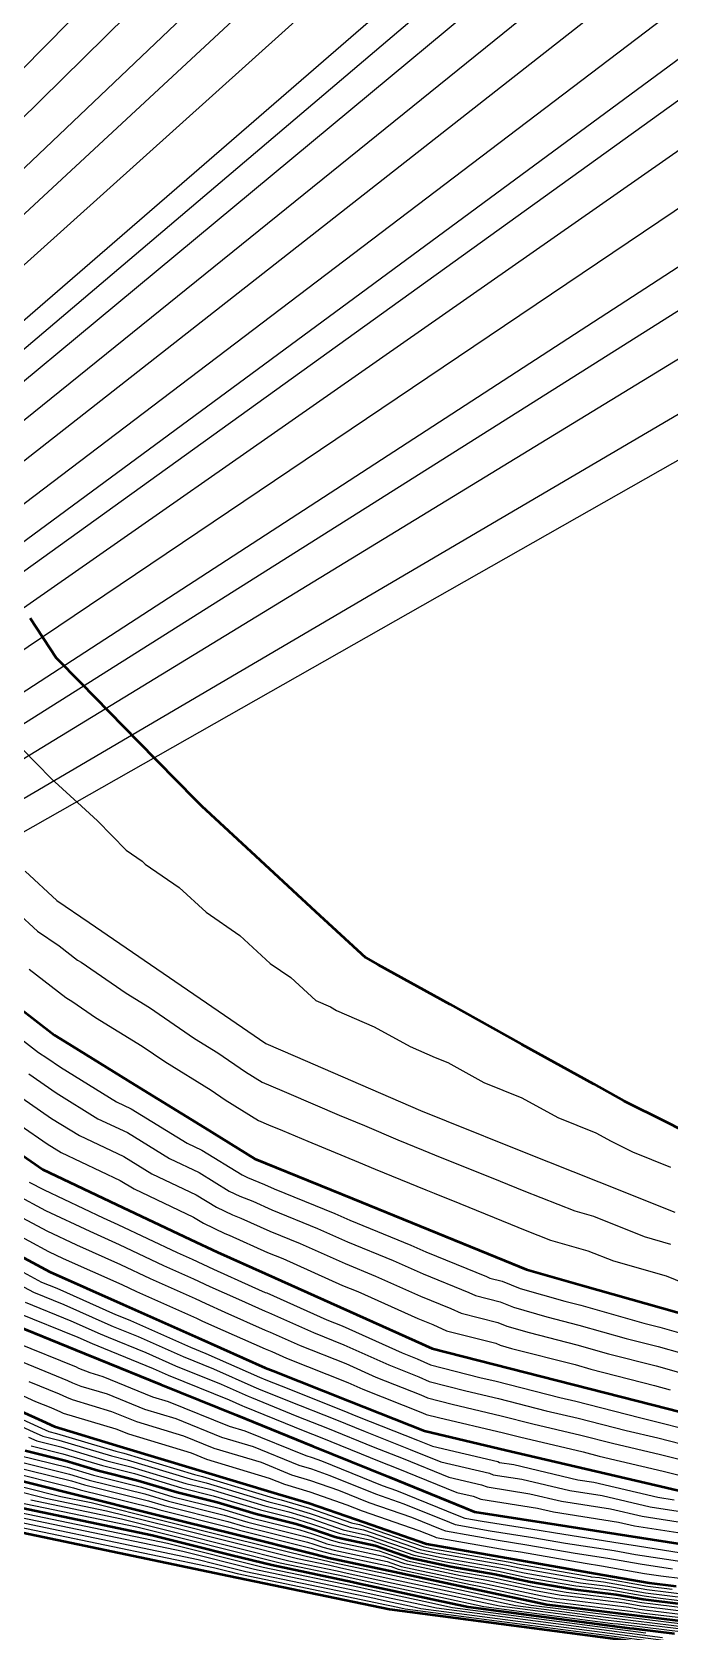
# Model space of a CAD drawing. Header units: metres. Extents: x -0.54 to 4.68, y -1.25 to 3.14.
# Drawn here: x 2.1 to 2.877, y 0.214 to 2.163 of the extents above; entities that cross this region are included whole.
import ezdxf

# ---------------------------------------------------------------- set-up
doc = ezdxf.new("R2010")
doc.units = ezdxf.units.M
doc.linetypes.add('LTYPE230', pattern=[4, 3, -1])
doc.layers.add('LAYER025', color=7, linetype='Continuous', lineweight=25, true_color=0xa35200)
doc.layers.add('LAYER026', color=7, linetype='Continuous', lineweight=50, true_color=0x753b00)
doc.layers.add('LAYER033', color=1, linetype='Continuous', lineweight=20)
doc.layers.add('LAYER047', color=3, linetype='Continuous')
doc.layers.add('LAYER230', color=1, linetype='LTYPE230')
picture_1 = doc.add_image_def('image1.png', size_in_pixel=(605, 509))

msp = doc.modelspace()

# ---------------------------------------------------------------- linework, layer by layer
at = {"layer": 'LAYER025', "color": 34, "linetype": 'Continuous', "lineweight": 25, "true_color": 0xa35200}
for points, elevation in [([(2.0888, 1.2889), (2.1238, 1.2533), (2.1606, 1.2194), (2.1799, 1.2016), (2.2149, 1.1659), (2.2345, 1.1525), (2.2382, 1.1487), (2.2795, 1.1204), (2.3123, 1.0901), (2.3535, 1.0618), (2.3902, 1.0278), (2.4154, 1.0106), (2.4458, 0.9825), (2.4637, 0.9747), (2.4712, 0.9705), (2.517, 0.9506), (2.5608, 0.9264), (2.5912, 0.9132), (2.6068, 0.9069), (2.6505, 0.8827), (2.697, 0.8641), (2.7407, 0.8399), (2.7871, 0.8213), (2.8057, 0.8111), (2.8314, 0.7981), (2.8778, 0.7795)], 6), ([(2.092, 1.1401), (2.1305, 1.1045), (2.1698, 1.0776), (2.2522, 1.0211), (2.3347, 0.9646), (2.3851, 0.9301), (2.4208, 0.9145), (2.5125, 0.8747), (2.5733, 0.8483), (2.6046, 0.8358), (2.6975, 0.7987), (2.7904, 0.7617), (2.8833, 0.7246)], 7), ([(2.0814, 1.0908), (2.1071, 1.0671), (2.1333, 1.0492), (2.1557, 1.0319), (2.16, 1.0292), (2.215, 0.9915), (2.2433, 0.974), (2.2983, 0.9363), (2.3267, 0.9188), (2.3603, 0.8958), (2.3807, 0.8832), (2.4045, 0.8729), (2.4131, 0.8693), (2.4743, 0.8428), (2.5052, 0.8302), (2.5457, 0.8126), (2.5766, 0.8), (2.5974, 0.7917), (2.6594, 0.767), (2.6902, 0.7544), (2.6992, 0.7507), (2.7612, 0.726), (2.7839, 0.7195), (2.8458, 0.6948), (2.8778, 0.6857)], 8), ([(2.0969, 1.0207), (2.1416, 0.9861), (2.1502, 0.9808), (2.1777, 0.9619), (2.2344, 0.9269), (2.2619, 0.9081), (2.3186, 0.8731), (2.3354, 0.8616), (2.3762, 0.8364), (2.3881, 0.8312), (2.4055, 0.8241), (2.4361, 0.8109), (2.4978, 0.7857), (2.518, 0.7769), (2.5798, 0.7517), (2.5902, 0.7476), (2.6212, 0.7352), (2.6829, 0.71), (2.701, 0.7027), (2.7319, 0.6903), (2.7773, 0.6774), (2.8083, 0.6651), (2.8724, 0.6469), (2.9034, 0.6345)], 9), ([(2.0544, 0.9606), (2.1081, 0.919), (2.1184, 0.9127), (2.135, 0.9012), (2.2031, 0.8592), (2.221, 0.8507), (2.2891, 0.8087), (2.3072, 0.8001), (2.3561, 0.7699), (2.3626, 0.7669), (2.3835, 0.7584), (2.3951, 0.7531), (2.4692, 0.7229), (2.4875, 0.7147), (2.5615, 0.6845), (2.5798, 0.6763), (2.6539, 0.6461), (2.658, 0.6443), (2.673, 0.6404), (2.6946, 0.6316), (2.7491, 0.6161), (2.7685, 0.6112), (2.8454, 0.5893), (2.8648, 0.5844), (2.9418, 0.5625)], 11), ([(2.0964, 0.893), (2.1296, 0.8701), (2.1806, 0.8385), (2.2165, 0.8216), (2.2676, 0.79), (2.3038, 0.773), (2.3405, 0.7503), (2.3535, 0.7441), (2.3691, 0.7378), (2.3925, 0.7273), (2.448, 0.7046), (2.4845, 0.6883), (2.5401, 0.6656), (2.5766, 0.6492), (2.6321, 0.6266), (2.6404, 0.6229), (2.6704, 0.6152), (2.6866, 0.6086), (2.7274, 0.597), (2.7662, 0.587), (2.8239, 0.5707), (2.8627, 0.5607), (2.9204, 0.5444)], 12), ([(2.0744, 0.8732), (2.1241, 0.8389), (2.1582, 0.8179), (2.2121, 0.7924), (2.2461, 0.7714), (2.3003, 0.7458), (2.3248, 0.7307), (2.3443, 0.7214), (2.3547, 0.7172), (2.3898, 0.7015), (2.4268, 0.6864), (2.4816, 0.6618), (2.5186, 0.6467), (2.5733, 0.6221), (2.6104, 0.607), (2.6228, 0.6014), (2.6677, 0.5899), (2.6786, 0.5855), (2.7058, 0.5778), (2.7639, 0.5629), (2.8024, 0.552), (2.8605, 0.5371), (2.899, 0.5262)], 13), ([(2.0525, 0.8535), (2.1187, 0.8078), (2.1357, 0.7972), (2.2076, 0.7633), (2.2246, 0.7528), (2.2969, 0.7186), (2.3092, 0.711), (2.3352, 0.6987), (2.3404, 0.6966), (2.3871, 0.6756), (2.4056, 0.6681), (2.4786, 0.6353), (2.4971, 0.6278), (2.5701, 0.595), (2.5886, 0.5875), (2.6052, 0.58), (2.6651, 0.5647), (2.6705, 0.5625), (2.6841, 0.5586), (2.7616, 0.5388), (2.7809, 0.5333), (2.8584, 0.5135), (2.8776, 0.508)], 14), ([(2.097, 0.7613), (2.115, 0.7516), (2.1869, 0.7177), (2.2047, 0.7097), (2.2771, 0.6755), (2.2953, 0.6674), (2.3214, 0.6551), (2.3681, 0.6341), (2.3844, 0.6268), (2.3864, 0.6261), (2.4594, 0.5933), (2.4779, 0.5859), (2.5509, 0.5532), (2.5692, 0.5459), (2.5857, 0.5385), (2.6457, 0.5231), (2.6655, 0.5185), (2.743, 0.4986), (2.7625, 0.4941), (2.84, 0.4742), (2.8594, 0.4696), (2.9369, 0.4498)], 16), ([(2.0807, 0.746), (2.1168, 0.7267), (2.1707, 0.7012), (2.2064, 0.6853), (2.2606, 0.6596), (2.2971, 0.6434), (2.3167, 0.6341), (2.3517, 0.6184), (2.3843, 0.6039), (2.3883, 0.6023), (2.4431, 0.5777), (2.4802, 0.563), (2.535, 0.5384), (2.5715, 0.5239), (2.5839, 0.5183), (2.6288, 0.5068), (2.6685, 0.4975), (2.7266, 0.4826), (2.7655, 0.4735), (2.8237, 0.4586), (2.8626, 0.4494), (2.9207, 0.4345)], 17), ([(2.0645, 0.7307), (2.1185, 0.7017), (2.1544, 0.6847), (2.208, 0.6608), (2.2442, 0.6437), (2.299, 0.6193), (2.312, 0.6132), (2.3353, 0.6027), (2.3843, 0.5809), (2.3903, 0.5785), (2.4268, 0.5621), (2.4825, 0.54), (2.519, 0.5236), (2.5738, 0.5019), (2.582, 0.4982), (2.612, 0.4905), (2.6715, 0.4765), (2.7102, 0.4666), (2.7686, 0.4529), (2.8074, 0.4429), (2.8658, 0.4292), (2.9045, 0.4193)], 18), ([(2.0482, 0.7155), (2.1203, 0.6767), (2.1382, 0.6682), (2.2096, 0.6364), (2.2277, 0.6279), (2.3008, 0.5953), (2.3073, 0.5922), (2.319, 0.587), (2.3842, 0.5579), (2.3922, 0.5548), (2.4104, 0.5466), (2.4848, 0.5171), (2.5031, 0.5089), (2.576, 0.4799), (2.5802, 0.4781), (2.5952, 0.4742), (2.6745, 0.4556), (2.6938, 0.4506), (2.7717, 0.4323), (2.7911, 0.4273), (2.869, 0.409), (2.8883, 0.404)], 19), ([(2.0399, 0.6781), (2.1119, 0.6394), (2.1305, 0.6319), (2.2019, 0.6), (2.2053, 0.5987), (2.2204, 0.5925), (2.2935, 0.56), (2.312, 0.5524), (2.3773, 0.5234), (2.3852, 0.5202), (2.4038, 0.5127), (2.4781, 0.4832), (2.4967, 0.4757), (2.5696, 0.4467), (2.5882, 0.4392), (2.6675, 0.4205), (2.6698, 0.4196), (2.6871, 0.4169), (2.765, 0.3985), (2.7847, 0.3955), (2.8626, 0.3771), (2.8824, 0.374)], 21), ([(2.0478, 0.6561), (2.1019, 0.627), (2.1389, 0.612), (2.1925, 0.5881), (2.1992, 0.5854), (2.2296, 0.5731), (2.2844, 0.5486), (2.3214, 0.5336), (2.3704, 0.5118), (2.3763, 0.5094), (2.4134, 0.4944), (2.4692, 0.4722), (2.5062, 0.4572), (2.561, 0.4355), (2.598, 0.4204), (2.6575, 0.4064), (2.6621, 0.4046), (2.6967, 0.3992), (2.7551, 0.3854), (2.7946, 0.3792), (2.8531, 0.3655), (2.8926, 0.3593)], 22), ([(2.0918, 0.6147), (2.1474, 0.5921), (2.1831, 0.5762), (2.1932, 0.5721), (2.2387, 0.5536), (2.2752, 0.5373), (2.3308, 0.5148), (2.3634, 0.5002), (2.3674, 0.4986), (2.423, 0.4761), (2.4602, 0.4613), (2.5158, 0.4387), (2.5523, 0.4243), (2.6079, 0.4017), (2.6475, 0.3923), (2.6544, 0.3896), (2.7064, 0.3814), (2.7453, 0.3723), (2.8046, 0.363), (2.8435, 0.3539), (2.9028, 0.3446)], 23), ([(2.0817, 0.6023), (2.1559, 0.5722), (2.1737, 0.5643), (2.1872, 0.5588), (2.2478, 0.5342), (2.2661, 0.526), (2.3402, 0.4959), (2.3565, 0.4887), (2.3585, 0.4879), (2.4326, 0.4578), (2.4512, 0.4504), (2.5253, 0.4203), (2.5436, 0.413), (2.6177, 0.3829), (2.6375, 0.3783), (2.6467, 0.3746), (2.716, 0.3637), (2.7354, 0.3592), (2.8145, 0.3468), (2.834, 0.3422), (2.913, 0.3299)], 24), ([(2.0799, 0.566), (2.154, 0.5359), (2.157, 0.5345), (2.1705, 0.5291), (2.1865, 0.5242), (2.2471, 0.4996), (2.2663, 0.4938), (2.3404, 0.4637), (2.3595, 0.4579), (2.4337, 0.4278), (2.4414, 0.4255), (2.4527, 0.4216), (2.5268, 0.3915), (2.5441, 0.3855), (2.6182, 0.3554), (2.6273, 0.3517), (2.6487, 0.3479), (2.718, 0.3371), (2.7377, 0.3337), (2.8167, 0.3213), (2.8299, 0.319), (2.9089, 0.3067)], 26), ([(2.0317, 0.5271), (2.1046, 0.494), (2.1231, 0.4865), (2.135, 0.4811), (2.1384, 0.4797), (2.2024, 0.4604), (2.2176, 0.4543), (2.2942, 0.4312), (2.3127, 0.4236), (2.3893, 0.4005), (2.4078, 0.393), (2.4387, 0.3837), (2.4838, 0.368), (2.5024, 0.3605), (2.5715, 0.3366), (2.59, 0.3291), (2.5923, 0.3281), (2.6778, 0.3131), (2.6952, 0.3104), (2.774, 0.2966), (2.7937, 0.2935), (2.8463, 0.2843), (2.8661, 0.2812), (2.8925, 0.2779)], 29), ([(2.0881, 0.542), (2.1437, 0.5194), (2.1497, 0.5167), (2.1598, 0.5126), (2.1918, 0.503), (2.2373, 0.4845), (2.2756, 0.4729), (2.3312, 0.4504), (2.3695, 0.4388), (2.4251, 0.4162), (2.4405, 0.4116), (2.4631, 0.4037), (2.5186, 0.3812), (2.5532, 0.3692), (2.6088, 0.3466), (2.6156, 0.3438), (2.6584, 0.3363), (2.7104, 0.3282), (2.7498, 0.3213), (2.8091, 0.3121), (2.8354, 0.3075), (2.8946, 0.2982)], 27), ([(2.0963, 0.518), (2.1334, 0.503), (2.1423, 0.4989), (2.1491, 0.4962), (2.1971, 0.4817), (2.2274, 0.4694), (2.2849, 0.452), (2.3219, 0.437), (2.3794, 0.4197), (2.4165, 0.4046), (2.4396, 0.3976), (2.4734, 0.3859), (2.5105, 0.3708), (2.5623, 0.3529), (2.5994, 0.3378), (2.604, 0.336), (2.6681, 0.3247), (2.7028, 0.3193), (2.7619, 0.309), (2.8014, 0.3028), (2.8408, 0.2959), (2.8804, 0.2897)], 28), ([(2.0252, 0.5007), (2.1072, 0.4635), (2.1206, 0.4574), (2.1303, 0.455), (2.2023, 0.4333), (2.212, 0.4308), (2.2982, 0.4049), (2.3079, 0.4024), (2.3941, 0.3764), (2.4038, 0.374), (2.4384, 0.3636), (2.4893, 0.3459), (2.491, 0.3455), (2.499, 0.3438), (2.5768, 0.3169), (2.5866, 0.3148), (2.6828, 0.2979), (2.6915, 0.296), (2.7802, 0.2805), (2.7813, 0.2803), (2.7912, 0.2791), (2.8503, 0.2688), (2.88, 0.265)], 31), ([(2.0287, 0.49), (2.1015, 0.457), (2.1135, 0.4516), (2.1329, 0.4467), (2.1969, 0.4274), (2.2163, 0.4226), (2.2929, 0.3995), (2.3123, 0.3946), (2.3889, 0.3715), (2.4083, 0.3666), (2.4391, 0.3574), (2.4843, 0.3417), (2.4877, 0.3408), (2.5038, 0.3374), (2.5729, 0.3134), (2.5925, 0.3092), (2.6781, 0.2942), (2.6955, 0.2905), (2.7743, 0.2767), (2.7764, 0.2764), (2.7963, 0.274), (2.8489, 0.2648), (2.8753, 0.2614), (2.8951, 0.259)], 32), ([(2.0959, 0.4504), (2.1063, 0.4457), (2.1355, 0.4384), (2.1915, 0.4215), (2.2206, 0.4143), (2.2876, 0.394), (2.3167, 0.3868), (2.3838, 0.3666), (2.4129, 0.3593), (2.4398, 0.3511), (2.4794, 0.3375), (2.4845, 0.3362), (2.5086, 0.331), (2.5691, 0.31), (2.5984, 0.3037), (2.6733, 0.2906), (2.6995, 0.285), (2.7684, 0.2729), (2.7716, 0.2725), (2.8014, 0.2689), (2.8474, 0.2608), (2.8705, 0.2579), (2.9003, 0.2542)], 33), ([(2.0992, 0.4399), (2.138, 0.4302), (2.1861, 0.4157), (2.2249, 0.406), (2.2823, 0.3886), (2.3211, 0.3789), (2.3786, 0.3616), (2.4174, 0.3519), (2.4405, 0.3449), (2.4744, 0.3332), (2.4813, 0.3315), (2.5134, 0.3246), (2.5653, 0.3066), (2.6044, 0.2982), (2.6686, 0.2869), (2.7035, 0.2794), (2.7626, 0.2691), (2.7668, 0.2686), (2.8065, 0.2637), (2.846, 0.2568), (2.8658, 0.2543), (2.9055, 0.2494)], 34), ([(2.0637, 0.4106), (2.151, 0.3887), (2.159, 0.3863), (2.2463, 0.3645), (2.2559, 0.3616), (2.3432, 0.3398), (2.3528, 0.3369), (2.4401, 0.3151), (2.4439, 0.3139), (2.4496, 0.312), (2.465, 0.3081), (2.5375, 0.2925), (2.5461, 0.2895), (2.6341, 0.2706), (2.6448, 0.2687), (2.7233, 0.2518), (2.7332, 0.2501), (2.7428, 0.2489), (2.8321, 0.238), (2.8387, 0.2369), (2.842, 0.2364), (2.9313, 0.2255)], 39), ([(2.0708, 0.4164), (2.1484, 0.397), (2.1644, 0.3922), (2.242, 0.3728), (2.2612, 0.367), (2.3388, 0.3476), (2.3579, 0.3418), (2.4356, 0.3224), (2.4433, 0.3201), (2.4546, 0.3162), (2.4683, 0.3128), (2.5327, 0.2989), (2.5499, 0.2929), (2.6281, 0.2761), (2.6495, 0.2724), (2.7194, 0.2573), (2.7391, 0.2539), (2.7476, 0.2529), (2.827, 0.2432), (2.8401, 0.2408), (2.8467, 0.24), (2.9261, 0.2303)], 38), ([(2.0779, 0.4223), (2.1458, 0.4053), (2.1698, 0.3981), (2.2378, 0.3811), (2.2665, 0.3724), (2.3344, 0.3554), (2.3631, 0.3468), (2.431, 0.3298), (2.4426, 0.3263), (2.4595, 0.3205), (2.4715, 0.3174), (2.5279, 0.3053), (2.5538, 0.2964), (2.6222, 0.2816), (2.6543, 0.276), (2.7154, 0.2629), (2.7449, 0.2577), (2.7524, 0.2568), (2.8219, 0.2483), (2.8416, 0.2448), (2.8515, 0.2436), (2.921, 0.2351)], 37), ([(2.085, 0.4281), (2.1432, 0.4136), (2.1753, 0.4039), (2.2335, 0.3894), (2.2718, 0.3778), (2.33, 0.3633), (2.3683, 0.3517), (2.4265, 0.3372), (2.4419, 0.3325), (2.4645, 0.3247), (2.4748, 0.3221), (2.5231, 0.3117), (2.5576, 0.2998), (2.6163, 0.2872), (2.659, 0.2797), (2.7114, 0.2684), (2.7508, 0.2615), (2.7572, 0.2607), (2.8168, 0.2534), (2.843, 0.2488), (2.8562, 0.2472), (2.9158, 0.2399)], 36), ([(2.0396, 0.3954), (2.1172, 0.376), (2.1908, 0.3607), (2.2684, 0.3413), (2.346, 0.3219), (2.4237, 0.3025), (2.4628, 0.2943), (2.4765, 0.2909), (2.5409, 0.277), (2.6191, 0.2602), (2.6889, 0.2452), (2.7675, 0.2349), (2.776, 0.2338), (2.8554, 0.2241), (2.9348, 0.2144)], 42), ([(2.0481, 0.4001), (2.1354, 0.3782), (2.1722, 0.3706), (2.2595, 0.3487), (2.3468, 0.3269), (2.4341, 0.3051), (2.4537, 0.301), (2.4692, 0.2971), (2.5416, 0.2816), (2.6296, 0.2626), (2.7081, 0.2457), (2.7474, 0.2406), (2.757, 0.2394), (2.8463, 0.2285), (2.9357, 0.2176)], 41), ([(2.0809, 0.3716), (2.2281, 0.3409), (2.2863, 0.3263), (2.3445, 0.3118), (2.4027, 0.2972), (2.481, 0.2809), (2.4913, 0.2783), (2.5395, 0.2679), (2.5982, 0.2553), (2.6506, 0.244), (2.8077, 0.2234), (2.8141, 0.2227), (2.8736, 0.2154), (2.9332, 0.2081)], 44), ([(2.099, 0.3738), (2.2094, 0.3508), (2.2774, 0.3338), (2.3453, 0.3168), (2.4132, 0.2998), (2.4719, 0.2876), (2.4839, 0.2846), (2.5402, 0.2725), (2.6087, 0.2577), (2.6697, 0.2446), (2.7876, 0.2292), (2.795, 0.2282), (2.8645, 0.2198), (2.934, 0.2113)], 43), ([(1.9899, 0.3606), (2.3212, 0.2914), (2.3309, 0.289), (2.3406, 0.2865), (2.3503, 0.2841), (2.5264, 0.2473), (2.5281, 0.2469), (2.5361, 0.2452), (2.5459, 0.2431), (2.5546, 0.2412), (2.9082, 0.1949)], 49), ([(2.0081, 0.3628), (2.3025, 0.3013), (2.3219, 0.2964), (2.3413, 0.2916), (2.3607, 0.2867), (2.5173, 0.254), (2.5207, 0.2532), (2.5368, 0.2497), (2.5564, 0.2455), (2.5738, 0.2417), (2.8881, 0.2006)], 48), ([(2.0263, 0.365), (2.2839, 0.3112), (2.313, 0.3039), (2.3421, 0.2966), (2.3712, 0.2894), (2.5082, 0.2607), (2.5134, 0.2594), (2.5375, 0.2543), (2.5668, 0.2479), (2.593, 0.2423), (2.868, 0.2063)], 47), ([(2.0445, 0.3672), (2.2653, 0.3211), (2.3041, 0.3114), (2.3429, 0.3017), (2.3817, 0.292), (2.4991, 0.2674), (2.506, 0.2657), (2.5382, 0.2588), (2.5773, 0.2504), (2.6122, 0.2429), (2.8479, 0.212)], 46)]:
    msp.add_lwpolyline(points, dxfattribs=dict(at, elevation=elevation))
at = {"layer": 'LAYER026', "color": 36, "linetype": 'Continuous', "lineweight": 50, "true_color": 0x753b00}
for points, elevation in [([(0.4609, 2.6), (0.5776, 2.1712), (0.6472, 1.9153), (0.7507, 1.5728), (0.848, 1.3463), (1.0615, 0.99), (1.176, 0.8471), (1.3551, 0.6646), (1.6547, 0.4787), (1.9717, 0.3584), (2.3398, 0.2815), (2.5355, 0.2406), (2.9283, 0.1892), (3.3063, 0.1541), (3.5421, 0.1322), (4, 0.1322)], 50), ([(2.098, 1.4485), (2.1298, 1.4), (2.1592, 1.37), (2.2292, 1.2987), (2.2993, 1.2273), (2.3067, 1.2198), (2.3723, 1.159), (2.4457, 1.0911), (2.5065, 1.0349), (2.5215, 1.0265), (2.609, 0.978), (2.6964, 0.9295), (2.7839, 0.881), (2.821, 0.8604), (2.8724, 0.8345), (2.9616, 0.7893)], 5), ([(2.0604, 0.9922), (2.1276, 0.9403), (2.1404, 0.9324), (2.2255, 0.8798), (2.3106, 0.8273), (2.3718, 0.7896), (2.3978, 0.7789), (2.4904, 0.7412), (2.583, 0.7034), (2.6756, 0.6657), (2.7027, 0.6546), (2.7708, 0.6353), (2.867, 0.608), (2.9632, 0.5807)], 10), ([(2.0305, 0.8338), (2.1133, 0.7766), (2.2031, 0.7341), (2.2935, 0.6914), (2.326, 0.676), (2.3844, 0.6498), (2.4757, 0.6089), (2.5669, 0.5679), (2.5876, 0.5586), (2.6625, 0.5395), (2.7594, 0.5147), (2.8562, 0.4898), (2.9531, 0.465)], 15), ([(2.0319, 0.7002), (2.122, 0.6517), (2.2113, 0.612), (2.3026, 0.5713), (2.3842, 0.5349), (2.3941, 0.531), (2.4871, 0.4941), (2.5783, 0.4579), (2.6775, 0.4346), (2.7748, 0.4117), (2.8721, 0.3888), (2.9115, 0.3795)], 20), ([(2.0717, 0.59), (2.1643, 0.5523), (2.1812, 0.5455), (2.257, 0.5147), (2.3496, 0.4771), (2.4423, 0.4394), (2.5349, 0.4018), (2.6276, 0.3642), (2.639, 0.3595), (2.7256, 0.346), (2.8244, 0.3306), (2.9232, 0.3152)], 25), ([(2.0217, 0.5114), (2.1128, 0.4701), (2.1277, 0.4633), (2.2078, 0.4391), (2.3035, 0.4103), (2.3992, 0.3814), (2.4377, 0.3698), (2.4942, 0.3502), (2.5806, 0.3203), (2.6876, 0.3015), (2.7861, 0.2843), (2.8518, 0.2728), (2.8848, 0.2686)], 30), ([(2.0921, 0.434), (2.1406, 0.4219), (2.1807, 0.4098), (2.2292, 0.3977), (2.2771, 0.3832), (2.3256, 0.3711), (2.3734, 0.3567), (2.4219, 0.3445), (2.4412, 0.3387), (2.4694, 0.329), (2.478, 0.3268), (2.5182, 0.3182), (2.5614, 0.3032), (2.6103, 0.2927), (2.6638, 0.2833), (2.7074, 0.2739), (2.7567, 0.2653), (2.762, 0.2646), (2.8116, 0.2586), (2.8445, 0.2528), (2.861, 0.2507), (2.9106, 0.2447)], 35), ([(2.0566, 0.4047), (2.1536, 0.3805), (2.2506, 0.3562), (2.3476, 0.332), (2.4446, 0.3077), (2.4618, 0.3034), (2.5423, 0.2861), (2.64, 0.2651), (2.7273, 0.2463), (2.738, 0.245), (2.8372, 0.2329), (2.9365, 0.2207)], 40), ([(2.0627, 0.3694), (2.2467, 0.331), (2.2952, 0.3188), (2.3437, 0.3067), (2.3922, 0.2946), (2.49, 0.2742), (2.4986, 0.272), (2.5389, 0.2634), (2.5877, 0.2528), (2.6314, 0.2435), (2.8278, 0.2177), (2.8331, 0.2171), (2.8827, 0.211)], 45)]:
    msp.add_lwpolyline(points, dxfattribs=dict(at, elevation=elevation))
at = {"layer": 'LAYER047', "flags": 128}
for points, elevation in [([(4, 2.6), (0, 0)], 10), ([(3.7191, 2.6), (0, 0)], 12), ([(3.5245, 2.6), (0, 0)], 14), ([(3.3134, 2.6), (0, 0)], 16), ([(3.128, 2.6), (0, 0)], 18), ([(3, 2.6), (0, 0)], 20), ([(2.8, 2.6), (0, 0)], 22), ([(2.6384, 2.6), (0, 0)], 24), ([(4, 2.4444), (0, 0)], 8), ([(0, 0), (4, 2.274)], 6)]:
    msp.add_lwpolyline(points, dxfattribs=dict(at, elevation=elevation))
at = {"layer": 'LAYER230', "flags": 128}
for points, elevation in [([(3.0286, 2.5735), (0, 0)], 19), ([(3.5719, 2.5723), (0, 0)], 13), ([(3.8096, 2.5699), (0, 0)], 11), ([(3.1779, 2.5686), (0, 0)], 17), ([(2.5306, 2.5661), (0, 0)], 25), ([(2.685, 2.5648), (0, 0)], 23), ([(3.3739, 2.563), (0, 0)], 15), ([(2.8487, 2.5611), (0, 0)], 21), ([(3.9508, 2.4946), (0, 0)], 9), ([(3.9826, 2.3409), (0, 0)], 7)]:
    msp.add_lwpolyline(points, dxfattribs=dict(at, elevation=elevation))

# ---------------------------------------------------------------- pictures from other files: only their frames are drawn
at = {"layer": 'LAYER033'}
image = msp.add_image(picture_1, insert=(-0.5405, -1.2498), size_in_units=(5.2186, 4.3906), rotation=0, dxfattribs=dict(at, fade=67))
image.dxf.flags = 7

doc.saveas('drawing.dxf')
